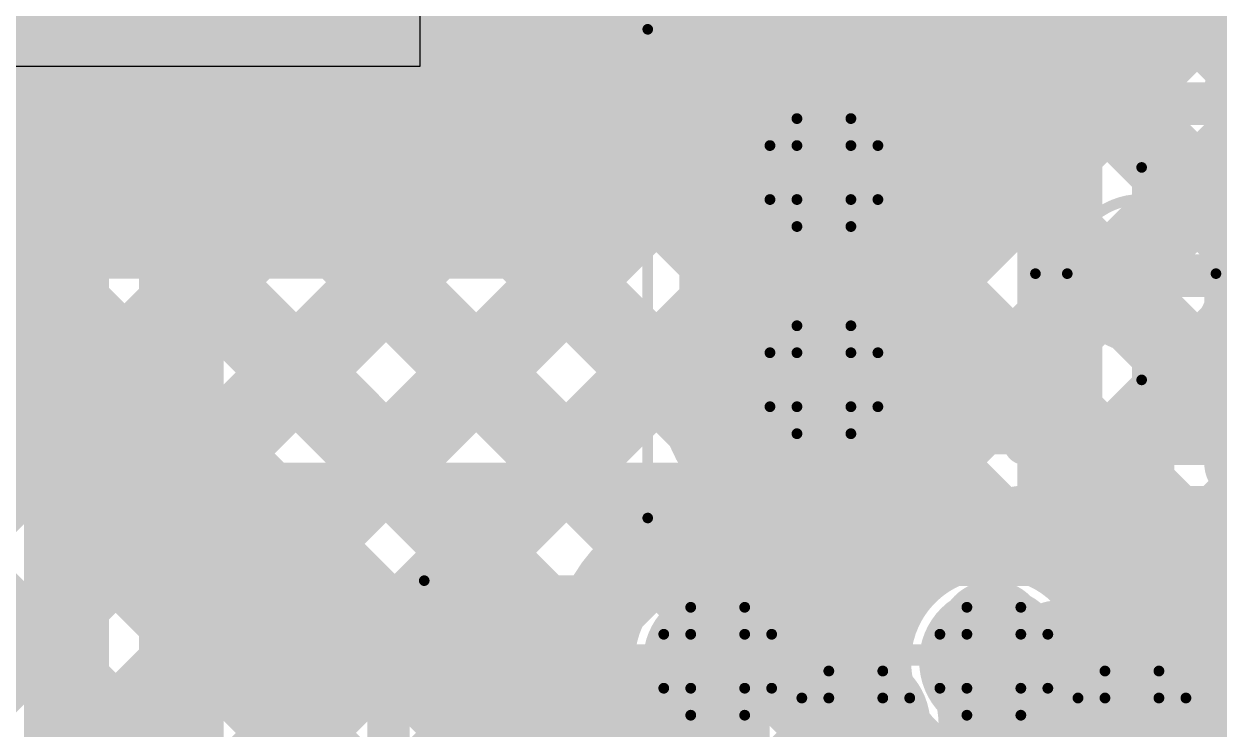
# Model space of a CAD drawing. Header units: millimetres. Extents: x 13 to 259, y -2 to 326.
# Drawn here: x 105.63 to 111.26, y 122.21 to 125.52 of the extents above; entities that cross this region are included whole.
import ezdxf

# ---------------------------------------------------------------- set-up
doc = ezdxf.new("R2010")
doc.units = ezdxf.units.MM
for name, color, linetype in [('BottomLayer', 5, 'Continuous'), ('BottomSolder', 6, 'Continuous'), ('ConnectLayer', 7, 'Continuous'), ('DrillDrawing', 1, 'Continuous'), ('Mechanical13', 56, 'Continuous'), ('Mechanical14', 56, 'Continuous'), ('Mechanical15', 56, 'Continuous'), ('Mechanical2', 216, 'Continuous'), ('MidLayer1', 16, 'Continuous'), ('MidLayer2', 76, 'Continuous'), ('MidLayer3', 90, 'Continuous'), ('MidLayer4', 156, 'Continuous'), ('MidLayer5', 130, 'Continuous'), ('MidLayer6', 216, 'Continuous'), ('MultiLayer', 9, 'Continuous'), ('TopLayer', 1, 'Continuous'), ('TopOverlay', 2, 'Continuous'), ('TopPaste', 8, 'Continuous'), ('TopSolder', 216, 'Continuous')]:
    doc.layers.add(name, color=color, linetype=linetype)

# ---------------------------------------------------------------- blocks, each defined once
blk = doc.blocks.new('CP_16_4_L_62')
at = {"layer": 'Mechanical13', "const_width": 0.1}
for points in [[(-2, 2), (2, 2)], [(-2, -2), (-2, 2)]]:
    blk.add_lwpolyline(points, dxfattribs=at)
at = {"layer": 'Mechanical13', "const_width": 0.05}
blk.add_lwpolyline([(-2.025, 2, 1), (-1.975, 2, 1)], format="xyb", close=True, dxfattribs=at)
blk.add_lwpolyline([(-2.025, 2, 1), (-1.975, 2, 1)], format="xyb", close=True, dxfattribs=at)
at = {"layer": 'Mechanical15', "const_width": 0.05}
for points in [[(-2.35, 2.35), (2.35, 2.35)], [(-2.35, -2.35), (-2.35, 2.35)]]:
    blk.add_lwpolyline(points, dxfattribs=at)
at = {"layer": 'Mechanical15', "const_width": 0.025}
blk.add_lwpolyline([(-2.3625, 2.35, 1), (-2.3375, 2.35, 1)], format="xyb", close=True, dxfattribs=at)
blk.add_lwpolyline([(-2.3625, 2.35, 1), (-2.3375, 2.35, 1)], format="xyb", close=True, dxfattribs=at)
at = {"layer": 'TopLayer', "const_width": 0.3}
for points in [[(-0.975, 2.1), (-0.975, 1.55)], [(-0.325, 2.1), (-0.325, 1.55)], [(0.325, 2.1), (0.325, 1.55)], [(0.975, 2.1), (0.975, 1.55)]]:
    blk.add_lwpolyline(points, dxfattribs=at)
at = {"layer": 'TopLayer', "const_width": 0.15}
for points in [[(-1.05, 2.1, 1), (-0.9, 2.1, 1)], [(-0.4, 2.1, 1), (-0.25, 2.1, 1)], [(0.25, 2.1, 1), (0.4, 2.1, 1)], [(0.9, 2.1, 1), (1.05, 2.1, 1)], [(-1.05, 1.55, 1), (-0.9, 1.55, 1)], [(-0.4, 1.55, 1), (-0.25, 1.55, 1)], [(0.25, 1.55, 1), (0.4, 1.55, 1)], [(0.9, 1.55, 1), (1.05, 1.55, 1)]]:
    blk.add_lwpolyline(points, format="xyb", close=True, dxfattribs=at)
at = {"layer": 'TopOverlay'}
for points, const_width in [([(-2.675, 2, 1), (-2.925, 2, 1)], 0.25), ([(-2.2, 2.15, 1), (-2.1, 2.15, 1)], 0.1), ([(-2.2, 2.15, 1), (-2.1, 2.15, 1)], 0.1), ([(-1.575, 2.15, 1), (-1.475, 2.15, 1)], 0.1), ([(-2.9875, 2, 1), (-2.8625, 2, 1)], 0.125), ([(-2.7375, 2, 1), (-2.6125, 2, 1)], 0.125)]:
    blk.add_lwpolyline(points, format="xyb", close=True, dxfattribs=dict(at, const_width=const_width))
at = {"layer": 'TopOverlay', "const_width": 0.2}
for points in [[(-2.15, 2.15), (-1.525, 2.15)], [(-2.15, 1.525), (-2.15, 2.15)]]:
    blk.add_lwpolyline(points, dxfattribs=at)
at = {"layer": 'TopPaste', "const_width": 0.3}
for points in [[(-0.975, 2.1), (-0.975, 1.55)], [(-0.325, 2.1), (-0.325, 1.55)], [(0.325, 2.1), (0.325, 1.55)], [(0.975, 2.1), (0.975, 1.55)]]:
    blk.add_lwpolyline(points, dxfattribs=at)
at = {"layer": 'TopPaste', "const_width": 0.15}
for points in [[(-1.05, 2.1, 1), (-0.9, 2.1, 1)], [(-0.4, 2.1, 1), (-0.25, 2.1, 1)], [(0.25, 2.1, 1), (0.4, 2.1, 1)], [(0.9, 2.1, 1), (1.05, 2.1, 1)], [(-1.05, 1.55, 1), (-0.9, 1.55, 1)], [(-0.4, 1.55, 1), (-0.25, 1.55, 1)], [(0.25, 1.55, 1), (0.4, 1.55, 1)], [(0.9, 1.55, 1), (1.05, 1.55, 1)]]:
    blk.add_lwpolyline(points, format="xyb", close=True, dxfattribs=at)
at = {"layer": 'TopSolder', "const_width": 0.5032}
for points in [[(-0.975, 2.1), (-0.975, 1.55)], [(-0.325, 2.1), (-0.325, 1.55)], [(0.325, 2.1), (0.325, 1.55)], [(0.975, 2.1), (0.975, 1.55)]]:
    blk.add_lwpolyline(points, dxfattribs=at)
at = {"layer": 'TopSolder', "const_width": 0.2516}
for points in [[(-1.1008, 2.1, 1), (-0.8492, 2.1, 1)], [(-0.4508, 2.1, 1), (-0.1992, 2.1, 1)], [(0.1992, 2.1, 1), (0.4508, 2.1, 1)], [(0.8492, 2.1, 1), (1.1008, 2.1, 1)], [(-1.1008, 1.55, 1), (-0.8492, 1.55, 1)], [(-0.4508, 1.55, 1), (-0.1992, 1.55, 1)], [(0.1992, 1.55, 1), (0.4508, 1.55, 1)], [(0.8492, 1.55, 1), (1.1008, 1.55, 1)]]:
    blk.add_lwpolyline(points, format="xyb", close=True, dxfattribs=at)
blk = doc.blocks.new('CAPC3216X180N_118')
at = {"layer": 'Mechanical14', "const_width": 0.1}
for points in [[(-1.6, 0.8), (1.6, 0.8)], [(-1.6, -0.8), (-1.6, 0.8)], [(1.6, -0.8), (1.6, 0.8)], [(-1.6, -0.8), (1.6, -0.8)]]:
    blk.add_lwpolyline(points, dxfattribs=at)
at = {"layer": 'Mechanical14', "const_width": 0.05}
for points in [[(-1.625, 0.8, 1), (-1.575, 0.8, 1)], [(-1.625, 0.8, 1), (-1.575, 0.8, 1)], [(1.575, 0.8, 1), (1.625, 0.8, 1)], [(1.575, 0.8, 1), (1.625, 0.8, 1)], [(-1.625, -0.8, 1), (-1.575, -0.8, 1)], [(-1.625, -0.8, 1), (-1.575, -0.8, 1)], [(1.575, -0.8, 1), (1.625, -0.8, 1)], [(1.575, -0.8, 1), (1.625, -0.8, 1)]]:
    blk.add_lwpolyline(points, format="xyb", close=True, dxfattribs=at)
at = {"layer": 'Mechanical15', "const_width": 0.05}
for points in [[(-2.325, 1.15), (2.325, 1.15)], [(-2.325, -1.15), (-2.325, 1.15)], [(2.325, -1.15), (2.325, 1.15)], [(0, -0.5), (0, 0.5)], [(-0.5, 0), (0.5, 0)], [(-2.325, -1.15), (2.325, -1.15)]]:
    blk.add_lwpolyline(points, dxfattribs=at)
at = {"layer": 'Mechanical15'}
for points, const_width in [([(-2.3375, 1.15, 1), (-2.3125, 1.15, 1)], 0.025), ([(-2.3375, 1.15, 1), (-2.3125, 1.15, 1)], 0.025), ([(2.3125, 1.15, 1), (2.3375, 1.15, 1)], 0.025), ([(2.3125, 1.15, 1), (2.3375, 1.15, 1)], 0.025), ([(-0.0125, 0.5, 1), (0.0125, 0.5, 1)], 0.025), ([(0.35, 0, 1), (-0.35, 0, 1)], 0.05), ([(-0.5125, 0, 1), (-0.4875, 0, 1)], 0.025), ([(-0.3625, 0, 1), (-0.3375, 0, 1)], 0.025), ([(0.3375, 0, 1), (0.3625, 0, 1)], 0.025), ([(0.4875, 0, 1), (0.5125, 0, 1)], 0.025), ([(-0.0125, -0.5, 1), (0.0125, -0.5, 1)], 0.025), ([(-2.3375, -1.15, 1), (-2.3125, -1.15, 1)], 0.025), ([(-2.3375, -1.15, 1), (-2.3125, -1.15, 1)], 0.025), ([(2.3125, -1.15, 1), (2.3375, -1.15, 1)], 0.025), ([(2.3125, -1.15, 1), (2.3375, -1.15, 1)], 0.025)]:
    blk.add_lwpolyline(points, format="xyb", close=True, dxfattribs=dict(at, const_width=const_width))
at = {"layer": 'TopLayer'}
for points in [[(-0.925, -0.9), (-0.925, 0.9), (-2.075, -0.9), (-2.075, 0.9)], [(2.075, -0.9), (2.075, 0.9), (0.925, -0.9), (0.925, 0.9)]]:
    blk.add_solid(points, dxfattribs=at)
at = {"layer": 'TopOverlay', "const_width": 0.2}
for points in [[(-0.55, 0.8), (0.55, 0.8)], [(-0.55, -0.8), (0.55, -0.8)]]:
    blk.add_lwpolyline(points, dxfattribs=at)
at = {"layer": 'TopOverlay', "const_width": 0.1}
for points in [[(-0.6, 0.8, 1), (-0.5, 0.8, 1)], [(0.5, 0.8, 1), (0.6, 0.8, 1)], [(-0.6, -0.8, 1), (-0.5, -0.8, 1)], [(0.5, -0.8, 1), (0.6, -0.8, 1)]]:
    blk.add_lwpolyline(points, format="xyb", close=True, dxfattribs=at)
at = {"layer": 'TopPaste'}
for points in [[(-0.925, -0.9), (-0.925, 0.9), (-2.075, -0.9), (-2.075, 0.9)], [(2.075, -0.9), (2.075, 0.9), (0.925, -0.9), (0.925, 0.9)]]:
    blk.add_solid(points, dxfattribs=at)
at = {"layer": 'TopSolder'}
for points in [[(-0.8234, -1.0016), (-0.8234, 1.0016), (-2.1766, -1.0016), (-2.1766, 1.0016)], [(2.1766, -1.0016), (2.1766, 1.0016), (0.8234, -1.0016), (0.8234, 1.0016)]]:
    blk.add_solid(points, dxfattribs=at)

msp = doc.modelspace()

# ---------------------------------------------------------------- linework, layer by layer
at = {"layer": 'BottomLayer'}
for p, q in [((107.5, 125.325), (107.5, 127.525)), ((103.9, 125.325), (107.5, 125.325))]:
    msp.add_line(p, q, dxfattribs=at)
at = {"layer": 'BottomLayer', "const_width": 1}
for points in [[(108, 124.825), (108, 126.225)], [(103.45, 124.825), (108, 124.825)]]:
    msp.add_lwpolyline(points, dxfattribs=at)
at = {"layer": 'BottomLayer'}
for points, const_width in [([(107.75, 124.825, 1), (108.25, 124.825, 1)], 0.5), ([(107.75, 124.825, 1), (108.25, 124.825, 1)], 0.5), ([(109.275, 124.825, 1), (109.525, 124.825, 1)], 0.25), ([(109.275, 123.85, 1), (109.525, 123.85, 1)], 0.25), ([(108.775, 122.525, 1), (109.025, 122.525, 1)], 0.25), ([(110.075, 122.525, 1), (110.325, 122.525, 1)], 0.25), ([(109.425, 122.225, 1), (109.675, 122.225, 1)], 0.25), ([(110.725, 122.225, 1), (110.975, 122.225, 1)], 0.25)]:
    msp.add_lwpolyline(points, format="xyb", close=True, dxfattribs=dict(at, const_width=const_width))
at = {"layer": 'BottomSolder', "const_width": 0.3516}
for points in [[(109.2242, 124.825, 1), (109.5758, 124.825, 1)], [(109.2242, 123.85, 1), (109.5758, 123.85, 1)], [(108.7242, 122.525, 1), (109.0758, 122.525, 1)], [(110.0242, 122.525, 1), (110.3758, 122.525, 1)], [(109.3742, 122.225, 1), (109.7258, 122.225, 1)], [(110.6742, 122.225, 1), (111.0258, 122.225, 1)]]:
    msp.add_lwpolyline(points, format="xyb", close=True, dxfattribs=at)
at = {"layer": 'ConnectLayer', "const_width": 0.4}
for points in [[(101.9169, 119.736), (112.7921, 130.6111)], [(101.0111, 129.7881), (108.3112, 122.488)], [(101.0111, 129.7881), (108.3112, 122.488)], [(100.9645, 128.9862), (107.9112, 122.0395)], [(101.8112, 128.9861), (107.6618, 123.1355)], [(108.6453, 128.0936), (111.8147, 124.9242)], [(98.657, 118.1732), (108.381, 127.8971)], [(101.4804, 120.148), (109.2333, 127.9009)], [(103.93, 127.7177), (108.6093, 123.0384)], [(106.4868, 127.7065), (112.1776, 122.0157)], [(106.6743, 120.2507), (114.0638, 127.6402)], [(109.3408, 122.9172), (114.0638, 127.6402)], [(106.375, 125.0426), (108.8605, 127.528)], [(104.9932, 127.5031), (109.6844, 122.8118)], [(105.9333, 127.4115), (110.2306, 123.1142)], [(106.9395, 127.2538), (108.9673, 125.226)], [(103.7139, 127.2139), (105.5889, 125.3389)], [(106.375, 124.1941), (109.1977, 127.0167)], [(109.7157, 127.0232), (115.6793, 121.0596)], [(106.5167, 126.828), (109.0329, 124.3119)], [(106.375, 126.701), (106.375, 121.8074)], [(103.3407, 126.61), (105.835, 124.1156)], [(104.1892, 126.61), (105.835, 124.9642)], [(105.835, 126.61), (105.835, 121.8074)], [(106.6734, 121.9469), (111.2985, 126.572)], [(109.886, 125.1595), (111.2985, 126.5719)], [(110.3639, 123.0918), (113.6665, 126.3944)], [(110.3639, 123.0918), (113.6665, 126.3944)], [(102.7512, 126.351), (107.611, 121.4911)], [(105.4614, 126.1864), (108.6093, 123.0384)], [(97.325, 116.8412), (106.6439, 126.16)], [(101.4804, 120.148), (107.4924, 126.16)], [(101.4804, 120.148), (107.4924, 126.16)], [(101.9169, 119.736), (108.341, 126.16)], [(106.3363, 126.16), (108.8443, 123.652)], [(106.375, 126.1212), (108.8443, 123.652)], [(107.1848, 126.16), (109.0329, 124.3119)], [(108.0333, 126.16), (108.9673, 125.226)], [(109.3408, 122.9172), (112.5836, 126.16)], [(109.886, 125.1595), (110.8865, 126.16)], [(110.5789, 126.16), (111.8147, 124.9242)], [(109.9012, 125.9892), (111.8438, 124.0466)], [(109.9012, 125.9891), (111.8438, 124.0466)], [(109.9012, 125.9891), (113.8179, 122.0725)], [(98.0922, 115.0627), (108.9693, 125.9398)], [(98.7045, 115.675), (108.9693, 125.9398)], [(106.375, 123.3456), (108.9693, 125.9398)], [(108.6186, 123.0435), (111.4513, 125.8762)], [(109.8296, 124.2545), (111.4513, 125.8762)], [(109.8296, 124.2545), (111.4513, 125.8762)], [(101.577, 117.699), (109.6707, 125.7928)], [(102.4458, 125.8079), (106.4462, 121.8074)], [(109.2808, 125.4028), (109.6708, 125.7928)], [(109.2808, 125.4028), (109.6708, 125.7928)], [(105.0371, 125.7621), (108.3112, 122.488)], [(109.2941, 125.7478), (116.5763, 118.4655)], [(109.2941, 125.7478), (109.7232, 125.3186)], [(109.2941, 125.7478), (109.7232, 125.3186)], [(103.6, 125.5021), (105.835, 123.2671)], [(103.6, 123.1162), (105.835, 125.3512)], [(104.6129, 125.3378), (107.9112, 122.0395)], [(106.375, 125.2727), (110.0684, 121.5793)], [(105.6406, 125.1567), (105.7286, 125.2448)], [(105.9, 125.21), (110.51, 125.21)], [(106.0649, 124.7325), (106.5424, 125.21)], [(106.4377, 125.21), (108.6093, 123.0384)], [(106.4891, 124.3082), (107.3909, 125.21)], [(106.9134, 123.8839), (108.2395, 125.21)], [(107.2863, 125.21), (109.6844, 122.8118)], [(107.3376, 123.4597), (109.088, 125.21)], [(107.7453, 123.0188), (109.9365, 125.21)], [(108.1348, 125.21), (110.2306, 123.1142)], [(108.9833, 125.21), (110.51, 123.6833)], [(109.8318, 125.21), (110.51, 124.5318)], [(110.51, 123.278), (110.51, 125.21)], [(111.39, 125.21), (111.9326, 125.21)], [(111.39, 124.9665), (111.6336, 125.21)], [(111.39, 123.4603), (111.39, 125.21)], [(109.8936, 125.1482), (111.8918, 123.15)], [(109.8937, 125.1482), (113.5568, 121.4851)], [(110.9302, 122.8095), (113.1355, 125.0149)], [(105.8437, 121.9657), (108.8222, 124.9442)], [(106.375, 122.4971), (108.8222, 124.9442)], [(108.6186, 123.0435), (110.51, 124.935)], [(104.1886, 124.9136), (107.611, 121.4911)], [(104.715, 124.8378), (106.9106, 122.6422)], [(109.3526, 124.8407), (109.4173, 124.776)], [(109.3526, 124.8407), (109.4173, 124.776)], [(103.6, 124.6536), (105.835, 122.4186)], [(110.3639, 123.0918), (111.8677, 124.5956)], [(110.4221, 123.15), (111.8677, 124.5956)], [(111.39, 124.118), (111.8677, 124.5956)], [(103.6, 122.2677), (105.835, 124.5027)], [(103.7643, 124.4893), (106.4463, 121.8074)], [(111.39, 124.5003), (111.8438, 124.0466)], [(111.4022, 122.433), (113.4743, 124.5051)], [(106.375, 124.4242), (109.1343, 121.6649)], [(104.715, 124.3871), (106.9106, 122.1915)], [(109.8011, 124.3923), (111.0433, 123.15)], [(109.8011, 124.3922), (112.1775, 122.0158)], [(106.4474, 121.7209), (108.9212, 124.1946)], [(106.6735, 121.9469), (108.9211, 124.1946)], [(104.715, 123.3827), (105.4426, 124.1102)], [(109.3408, 122.9172), (110.51, 124.0865)], [(109.3795, 123.8044), (109.4456, 123.8706)], [(109.3795, 123.8044), (109.4456, 123.8706)], [(110.9302, 122.8095), (111.8276, 123.707)], [(111.2706, 123.15), (111.8276, 123.707)], [(102.2586, 120.0777), (105.835, 123.6541)], [(104.715, 122.5341), (105.8669, 123.6859)], [(111.39, 123.6518), (114.134, 120.9078)], [(104.715, 123.5386), (106.4462, 121.8074)], [(106.375, 123.5756), (108.7384, 121.2123)], [(109.8619, 123.4829), (110.2306, 123.1142)], [(109.8619, 123.4829), (110.2306, 123.1142)], [(106.375, 120.8), (108.9955, 123.4205)], [(108.6186, 123.0436), (108.9956, 123.4205)], [(111.39, 123.4603), (112.0627, 122.7876)], [(104.715, 121.6856), (106.2911, 123.2617)], [(109.202, 123.2942), (109.6845, 122.8118)], [(109.202, 123.2942), (109.6844, 122.8118)], [(111.4022, 122.433), (112.2489, 123.2797)], [(110.3639, 123.0918), (110.5117, 123.2396)], [(110.325, 123.15), (117.7196, 123.15)], [(110.6389, 122.9669), (110.7935, 122.8123)], [(102.248, 119.2185), (105.835, 122.8056)], [(104.715, 120.8371), (106.7154, 122.8374)], [(107.3256, 121.7506), (108.3815, 122.8065)], [(107.3256, 121.7506), (108.3815, 122.8064)], [(107.7906, 121.9498), (107.7906, 122.8244)], [(107.7906, 122.2156), (108.3815, 122.8065)], [(106.375, 122.7271), (108.8058, 120.2964)], [(106.9106, 121.9753), (106.9106, 122.6422)], [(110.1029, 121.9823), (110.7306, 122.61)], [(110.4905, 122.61), (111.7336, 122.61)], [(110.6259, 121.6567), (111.5792, 122.61)], [(110.7348, 122.61), (114.2968, 119.048)], [(107.0986, 119.8265), (109.6333, 122.3612)], [(107.0986, 119.8265), (109.6333, 122.3612)], [(110.1205, 122.3758), (112.5685, 119.9278)], [(106.6734, 121.9469), (106.9106, 122.1841)], [(107.7906, 122.16), (107.9112, 122.0395)]]:
    msp.add_lwpolyline(points, dxfattribs=at)
for points in [[(109.0677, 124.3375, -1.659645), (109.99, 124.825)], [(109.0677, 124.3375, -1.659645), (109.99, 124.825)], [(105.9, 125.21, -0.198912), (105.5889, 125.3389)], [(105.9, 125.21, -0.198912), (105.5889, 125.3389)], [(109.3715, 124.784, -1.650631), (109.45, 124.825)], [(109.3715, 124.784, -1.650631), (109.45, 124.825)], [(109.99, 124.825, -0.24802), (109.7324, 124.3375)], [(109.99, 124.825, -0.24802), (109.7324, 124.3375)], [(109.99, 123.85, -1.659645), (109.0677, 124.3375)], [(109.99, 123.85, -1.659645), (109.0677, 124.3375)], [(109.7324, 124.3375, -0.24802), (109.99, 123.85)], [(109.7324, 124.3375, -0.24802), (109.99, 123.85)], [(109.45, 123.85, -1.650631), (109.3715, 123.8911)], [(109.45, 123.85, -1.650631), (109.3715, 123.8911)], [(110.6389, 122.9669, -0.198912), (110.51, 123.278)], [(110.6389, 122.9669, -0.198912), (110.51, 123.278)], [(107.6618, 123.1355, -0.198912), (107.7906, 122.8244)], [(107.6618, 123.1355, -0.198912), (107.7906, 122.8244)], [(109.0285, 121.9492, -2.021146), (109.4216, 122.8009)], [(109.0285, 121.9492, -2.021146), (109.4216, 122.8009)], [(109.0285, 121.9492, -2.021146), (109.4216, 122.8009)], [(110.3285, 121.9492, -2.021146), (110.7216, 122.8009)], [(109.6785, 122.8009, -0.602352), (110.7216, 122.8009)], [(109.6785, 122.8009, -0.316785), (110.284, 123.109)], [(109.6785, 122.8009, -0.602352), (110.7216, 122.8009)], [(109.4216, 122.8009, -0.110183), (109.6785, 122.8009)], [(109.4216, 122.8009, -0.110183), (109.6785, 122.8009)], [(109.4216, 122.8009, -0.110183), (109.6785, 122.8009)], [(110.7216, 122.8009, -0.480061), (111.44, 122.225)], [(110.7216, 122.8009, -0.480061), (111.44, 122.225)], [(110.4905, 122.61, -0.134575), (110.2072, 122.5745)], [(110.1558, 122.5484, -0.052122), (110.0933, 122.4551)], [(110.1558, 122.5484, -0.052122), (110.0933, 122.4551)], [(110.0933, 122.4551, -0.100503), (110.14, 122.225)], [(110.14, 122.225, -0.101485), (110.0924, 121.9928)], [(111.44, 122.225, -0.782168), (110.3285, 121.9492)], [(111.44, 122.225, -0.782168), (110.3285, 121.9492)], [(107.6242, 121.3966, -1.116232), (108.79, 121.525)], [(107.6242, 121.3966, -1.039069), (108.784, 121.609)], [(107.7906, 121.9498, -0.661513), (108.79, 121.525)], [(111.2742, 121.3966, -1.116233), (112.44, 121.525)], [(111.2742, 121.3966, -1.116233), (112.44, 121.525)]]:
    msp.add_lwpolyline(points, format="xyb", dxfattribs=at)
at = {"layer": 'ConnectLayer', "const_width": 0.2}
for points in [[(109.1808, 125.4028, 1), (109.3808, 125.4028, 1)], [(109.1808, 125.4028, 1), (109.3808, 125.4028, 1)], [(105.4889, 125.3389, 1), (105.6889, 125.3389, 1)], [(105.4889, 125.3389, 1), (105.6889, 125.3389, 1)], [(105.4889, 125.3389, 1), (105.6889, 125.3389, 1)], [(105.735, 125.3512, 1), (105.935, 125.3512, 1)], [(106.275, 125.2727, 1), (106.475, 125.2727, 1)], [(109.6232, 125.3186, 1), (109.8232, 125.3186, 1)], [(109.6232, 125.3186, 1), (109.8232, 125.3186, 1)], [(105.6286, 125.2448, 1), (105.8286, 125.2448, 1)], [(108.8673, 125.226, 1), (109.0673, 125.226, 1)], [(108.8673, 125.226, 1), (109.0673, 125.226, 1)], [(105.5406, 125.1567, 1), (105.7406, 125.1567, 1)], [(105.8, 125.21, 1), (106, 125.21, 1)], [(105.8, 125.21, 1), (106, 125.21, 1)], [(105.8, 125.21, 1), (106, 125.21, 1)], [(106.3377, 125.21, 1), (106.5377, 125.21, 1)], [(106.4424, 125.21, 1), (106.6424, 125.21, 1)], [(107.1863, 125.21, 1), (107.3863, 125.21, 1)], [(107.2909, 125.21, 1), (107.4909, 125.21, 1)], [(108.0348, 125.21, 1), (108.2348, 125.21, 1)], [(108.1395, 125.21, 1), (108.3395, 125.21, 1)], [(108.8833, 125.21, 1), (109.0833, 125.21, 1)], [(108.988, 125.21, 1), (109.188, 125.21, 1)], [(109.7318, 125.21, 1), (109.9318, 125.21, 1)], [(109.786, 125.1595, 1), (109.986, 125.1595, 1)], [(109.786, 125.1595, 1), (109.986, 125.1595, 1)], [(109.8365, 125.21, 1), (110.0365, 125.21, 1)], [(110.41, 125.21, 1), (110.61, 125.21, 1)], [(110.41, 125.21, 1), (110.61, 125.21, 1)], [(111.29, 125.21, 1), (111.49, 125.21, 1)], [(111.29, 125.21, 1), (111.49, 125.21, 1)], [(109.7936, 125.1482, 1), (109.9936, 125.1482, 1)], [(109.7937, 125.1482, 1), (109.9937, 125.1482, 1)], [(106.275, 125.0426, 1), (106.475, 125.0426, 1)], [(105.735, 124.9642, 1), (105.935, 124.9642, 1)], [(108.7222, 124.9442, 1), (108.9222, 124.9442, 1)], [(108.7222, 124.9442, 1), (108.9222, 124.9442, 1)], [(110.41, 124.935, 1), (110.61, 124.935, 1)], [(111.29, 124.9665, 1), (111.49, 124.9665, 1)], [(109.2526, 124.8407, 1), (109.4526, 124.8407, 1)], [(109.2526, 124.8407, 1), (109.4526, 124.8407, 1)], [(109.35, 124.825, 1), (109.55, 124.825, 1)], [(109.35, 124.825, 1), (109.55, 124.825, 1)], [(109.89, 124.825, 1), (110.09, 124.825, 1)], [(109.89, 124.825, 1), (110.09, 124.825, 1)], [(109.89, 124.825, 1), (110.09, 124.825, 1)], [(109.89, 124.825, 1), (110.09, 124.825, 1)], [(109.2715, 124.784, 1), (109.4715, 124.784, 1)], [(109.2715, 124.784, 1), (109.4715, 124.784, 1)], [(109.3173, 124.776, 1), (109.5173, 124.776, 1)], [(109.3173, 124.776, 1), (109.5173, 124.776, 1)], [(105.9649, 124.7325, 1), (106.1648, 124.7325, 1)], [(105.735, 124.5027, 1), (105.935, 124.5027, 1)], [(110.41, 124.5318, 1), (110.61, 124.5318, 1)], [(111.29, 124.5003, 1), (111.49, 124.5003, 1)], [(106.275, 124.4242, 1), (106.475, 124.4242, 1)], [(109.7011, 124.3923, 1), (109.9011, 124.3923, 1)], [(109.7011, 124.3922, 1), (109.9011, 124.3922, 1)], [(108.9329, 124.3119, 1), (109.1329, 124.3119, 1)], [(108.9329, 124.3119, 1), (109.1329, 124.3119, 1)], [(108.9677, 124.3375, 1), (109.1677, 124.3375, 1)], [(108.9677, 124.3375, 1), (109.1677, 124.3375, 1)], [(108.9677, 124.3375, 1), (109.1677, 124.3375, 1)], [(108.9677, 124.3375, 1), (109.1677, 124.3375, 1)], [(109.6324, 124.3375, 1), (109.8324, 124.3375, 1)], [(109.6324, 124.3375, 1), (109.8324, 124.3375, 1)], [(109.6324, 124.3375, 1), (109.8324, 124.3375, 1)], [(109.6324, 124.3375, 1), (109.8324, 124.3375, 1)], [(106.3891, 124.3082, 1), (106.5891, 124.3082, 1)], [(109.7296, 124.2545, 1), (109.9296, 124.2545, 1)], [(109.7296, 124.2545, 1), (109.9296, 124.2545, 1)], [(106.275, 124.1941, 1), (106.475, 124.1941, 1)], [(108.8211, 124.1946, 1), (109.0211, 124.1946, 1)], [(108.8212, 124.1946, 1), (109.0212, 124.1946, 1)], [(105.3426, 124.1102, 1), (105.5426, 124.1102, 1)], [(105.735, 124.1156, 1), (105.935, 124.1156, 1)], [(110.41, 124.0865, 1), (110.61, 124.0865, 1)], [(111.29, 124.118, 1), (111.49, 124.118, 1)], [(106.8134, 123.8839, 1), (107.0134, 123.8839, 1)], [(109.2715, 123.8911, 1), (109.4715, 123.8911, 1)], [(109.2715, 123.8911, 1), (109.4715, 123.8911, 1)], [(109.3456, 123.8706, 1), (109.5456, 123.8706, 1)], [(109.3456, 123.8706, 1), (109.5456, 123.8706, 1)], [(109.2795, 123.8044, 1), (109.4795, 123.8044, 1)], [(109.2795, 123.8044, 1), (109.4795, 123.8044, 1)], [(109.35, 123.85, 1), (109.55, 123.85, 1)], [(109.35, 123.85, 1), (109.55, 123.85, 1)], [(109.89, 123.85, 1), (110.09, 123.85, 1)], [(109.89, 123.85, 1), (110.09, 123.85, 1)], [(109.89, 123.85, 1), (110.09, 123.85, 1)], [(109.89, 123.85, 1), (110.09, 123.85, 1)], [(105.735, 123.6541, 1), (105.935, 123.6541, 1)], [(105.7669, 123.6859, 1), (105.9669, 123.6859, 1)], [(108.7443, 123.652, 1), (108.9443, 123.652, 1)], [(108.7443, 123.652, 1), (108.9443, 123.652, 1)], [(110.41, 123.6833, 1), (110.61, 123.6833, 1)], [(111.29, 123.6518, 1), (111.49, 123.6518, 1)], [(106.275, 123.5756, 1), (106.475, 123.5756, 1)], [(109.7619, 123.4829, 1), (109.9619, 123.4829, 1)], [(109.7619, 123.4829, 1), (109.9619, 123.4829, 1)], [(107.2376, 123.4597, 1), (107.4376, 123.4597, 1)], [(108.8955, 123.4205, 1), (109.0955, 123.4205, 1)], [(108.8956, 123.4205, 1), (109.0956, 123.4205, 1)], [(111.29, 123.4603, 1), (111.49, 123.4603, 1)], [(111.29, 123.4603, 1), (111.49, 123.4603, 1)], [(106.275, 123.3456, 1), (106.475, 123.3456, 1)], [(105.735, 123.2671, 1), (105.935, 123.2671, 1)], [(106.1911, 123.2617, 1), (106.3911, 123.2617, 1)], [(109.102, 123.2942, 1), (109.302, 123.2942, 1)], [(109.102, 123.2942, 1), (109.302, 123.2942, 1)], [(110.41, 123.278, 1), (110.61, 123.278, 1)], [(110.41, 123.278, 1), (110.61, 123.278, 1)], [(110.41, 123.278, 1), (110.61, 123.278, 1)], [(110.4117, 123.2396, 1), (110.6117, 123.2396, 1)], [(107.5618, 123.1355, 1), (107.7618, 123.1355, 1)], [(107.5618, 123.1355, 1), (107.7618, 123.1355, 1)], [(107.5618, 123.1355, 1), (107.7618, 123.1355, 1)], [(110.225, 123.15, 1), (110.425, 123.15, 1)], [(110.3221, 123.15, 1), (110.5221, 123.15, 1)], [(110.9433, 123.15, 1), (111.1433, 123.15, 1)], [(111.1706, 123.15, 1), (111.3706, 123.15, 1)], [(110.1306, 123.1142, 1), (110.3306, 123.1142, 1)], [(110.1306, 123.1142, 1), (110.3306, 123.1142, 1)], [(110.1306, 123.1142, 1), (110.3306, 123.1142, 1)], [(110.1306, 123.1142, 1), (110.3306, 123.1142, 1)], [(110.184, 123.109, 1), (110.384, 123.109, 1)], [(110.2639, 123.0918, 1), (110.4639, 123.0918, 1)], [(110.2639, 123.0918, 1), (110.4639, 123.0918, 1)], [(110.2639, 123.0918, 1), (110.4639, 123.0918, 1)], [(110.2639, 123.0918, 1), (110.4639, 123.0918, 1)], [(107.6453, 123.0188, 1), (107.8453, 123.0188, 1)], [(108.5093, 123.0384, 1), (108.7093, 123.0384, 1)], [(108.5093, 123.0384, 1), (108.7093, 123.0384, 1)], [(108.5093, 123.0384, 1), (108.7093, 123.0384, 1)], [(108.5186, 123.0436, 1), (108.7186, 123.0436, 1)], [(108.5186, 123.0435, 1), (108.7186, 123.0435, 1)], [(108.5186, 123.0435, 1), (108.7186, 123.0435, 1)], [(110.5389, 122.9669, 1), (110.7389, 122.9669, 1)], [(110.5389, 122.9669, 1), (110.7389, 122.9669, 1)], [(110.5389, 122.9669, 1), (110.7389, 122.9669, 1)], [(109.2408, 122.9172, 1), (109.4408, 122.9172, 1)], [(109.2408, 122.9172, 1), (109.4408, 122.9172, 1)], [(109.2408, 122.9172, 1), (109.4408, 122.9172, 1)], [(105.735, 122.8056, 1), (105.935, 122.8056, 1)], [(106.6154, 122.8374, 1), (106.8154, 122.8374, 1)], [(107.6906, 122.8244, 1), (107.8906, 122.8244, 1)], [(107.6906, 122.8244, 1), (107.8906, 122.8244, 1)], [(107.6906, 122.8244, 1), (107.8906, 122.8244, 1)], [(108.2815, 122.8065, 1), (108.4815, 122.8065, 1)], [(108.2815, 122.8065, 1), (108.4815, 122.8065, 1)], [(108.2815, 122.8064, 1), (108.4815, 122.8064, 1)], [(109.3216, 122.8009, 1), (109.5216, 122.8009, 1)], [(109.3216, 122.8009, 1), (109.5216, 122.8009, 1)], [(109.3216, 122.8009, 1), (109.5216, 122.8009, 1)], [(109.3216, 122.8009, 1), (109.5216, 122.8009, 1)], [(109.3216, 122.8009, 1), (109.5216, 122.8009, 1)], [(109.3216, 122.8009, 1), (109.5216, 122.8009, 1)], [(109.5785, 122.8009, 1), (109.7785, 122.8009, 1)], [(109.5785, 122.8009, 1), (109.7785, 122.8009, 1)], [(109.5785, 122.8009, 1), (109.7785, 122.8009, 1)], [(109.5785, 122.8009, 1), (109.7785, 122.8009, 1)], [(109.5785, 122.8009, 1), (109.7785, 122.8009, 1)], [(109.5785, 122.8009, 1), (109.7785, 122.8009, 1)], [(109.5844, 122.8118, 1), (109.7844, 122.8118, 1)], [(109.5844, 122.8118, 1), (109.7844, 122.8118, 1)], [(109.5844, 122.8118, 1), (109.7844, 122.8118, 1)], [(109.5845, 122.8118, 1), (109.7845, 122.8118, 1)], [(110.6216, 122.8009, 1), (110.8216, 122.8009, 1)], [(110.6216, 122.8009, 1), (110.8216, 122.8009, 1)], [(110.6216, 122.8009, 1), (110.8216, 122.8009, 1)], [(110.6216, 122.8009, 1), (110.8216, 122.8009, 1)], [(110.6216, 122.8009, 1), (110.8216, 122.8009, 1)], [(110.6935, 122.8123, 1), (110.8935, 122.8123, 1)], [(110.8302, 122.8095, 1), (111.0302, 122.8095, 1)], [(110.8302, 122.8095, 1), (111.0302, 122.8095, 1)], [(106.275, 122.7271, 1), (106.475, 122.7271, 1)], [(106.8106, 122.6422, 1), (107.0106, 122.6422, 1)], [(106.8106, 122.6422, 1), (107.0106, 122.6422, 1)], [(110.1072, 122.5745, 1), (110.3072, 122.5745, 1)], [(110.3905, 122.61, 1), (110.5905, 122.61, 1)], [(110.3905, 122.61, 1), (110.5905, 122.61, 1)], [(110.6306, 122.61, 1), (110.8306, 122.61, 1)], [(110.6348, 122.61, 1), (110.8348, 122.61, 1)], [(110.0558, 122.5484, 1), (110.2558, 122.5484, 1)], [(110.0558, 122.5484, 1), (110.2558, 122.5484, 1)], [(106.275, 122.4971, 1), (106.475, 122.4971, 1)], [(108.2112, 122.488, 1), (108.4112, 122.488, 1)], [(108.2112, 122.488, 1), (108.4112, 122.488, 1)], [(108.2112, 122.488, 1), (108.4112, 122.488, 1)], [(109.9933, 122.4551, 1), (110.1933, 122.4551, 1)], [(109.9933, 122.4551, 1), (110.1933, 122.4551, 1)], [(109.9933, 122.4551, 1), (110.1933, 122.4551, 1)], [(105.735, 122.4186, 1), (105.935, 122.4186, 1)], [(111.3022, 122.433, 1), (111.5022, 122.433, 1)], [(111.3022, 122.433, 1), (111.5022, 122.433, 1)], [(109.5333, 122.3612, 1), (109.7333, 122.3612, 1)], [(109.5333, 122.3612, 1), (109.7333, 122.3612, 1)], [(110.0205, 122.3758, 1), (110.2205, 122.3758, 1)], [(106.8106, 122.1915, 1), (107.0106, 122.1915, 1)], [(106.8106, 122.1841, 1), (107.0106, 122.1841, 1)], [(107.6906, 122.2156, 1), (107.8906, 122.2156, 1)], [(110.04, 122.225, 1), (110.24, 122.225, 1)], [(110.04, 122.225, 1), (110.24, 122.225, 1)], [(111.34, 122.225, 1), (111.54, 122.225, 1)], [(111.34, 122.225, 1), (111.54, 122.225, 1)], [(111.34, 122.225, 1), (111.54, 122.225, 1)], [(111.34, 122.225, 1), (111.54, 122.225, 1)], [(107.6906, 122.16, 1), (107.8906, 122.16, 1)], [(107.8112, 122.0395, 1), (108.0112, 122.0395, 1)], [(107.8112, 122.0395, 1), (108.0112, 122.0395, 1)], [(107.8112, 122.0395, 1), (108.0112, 122.0395, 1)]]:
    msp.add_lwpolyline(points, format="xyb", close=True, dxfattribs=at)
at = {"layer": 'DrillDrawing', "const_width": 0.0508}
for points in [[(109.273, 124.952), (109.273, 125.079)], [(109.273, 125.079), (109.527, 125.079)], [(109.527, 124.952), (109.527, 125.079)], [(109.146, 124.698), (109.146, 124.952)], [(109.146, 124.952), (109.273, 124.952)], [(109.527, 124.952), (109.654, 124.952)], [(109.654, 124.698), (109.654, 124.952)], [(109.146, 124.698), (109.273, 124.698)], [(109.273, 124.571), (109.273, 124.698)], [(109.527, 124.698), (109.654, 124.698)], [(109.527, 124.571), (109.527, 124.698)], [(109.273, 124.571), (109.527, 124.571)], [(109.273, 123.977), (109.273, 124.104)], [(109.273, 124.104), (109.527, 124.104)], [(109.527, 123.977), (109.527, 124.104)], [(109.146, 123.723), (109.146, 123.977)], [(109.146, 123.977), (109.273, 123.977)], [(109.527, 123.977), (109.654, 123.977)], [(109.654, 123.723), (109.654, 123.977)], [(109.146, 123.723), (109.273, 123.723)], [(109.273, 123.596), (109.273, 123.723)], [(109.527, 123.723), (109.654, 123.723)], [(109.527, 123.596), (109.527, 123.723)], [(109.273, 123.596), (109.527, 123.596)], [(108.773, 122.652), (108.773, 122.779)], [(108.773, 122.779), (109.027, 122.779)], [(109.027, 122.652), (109.027, 122.779)], [(110.073, 122.652), (110.073, 122.779)], [(110.073, 122.779), (110.327, 122.779)], [(110.327, 122.652), (110.327, 122.779)], [(108.646, 122.398), (108.646, 122.652)], [(108.646, 122.652), (108.773, 122.652)], [(109.027, 122.652), (109.154, 122.652)], [(109.154, 122.398), (109.154, 122.652)], [(109.946, 122.398), (109.946, 122.652)], [(109.946, 122.652), (110.073, 122.652)], [(110.327, 122.652), (110.454, 122.652)], [(110.454, 122.398), (110.454, 122.652)], [(109.423, 122.352), (109.423, 122.479)], [(109.423, 122.479), (109.677, 122.479)], [(109.677, 122.352), (109.677, 122.479)], [(110.723, 122.352), (110.723, 122.479)], [(110.723, 122.479), (110.977, 122.479)], [(110.977, 122.352), (110.977, 122.479)], [(108.646, 122.398), (108.773, 122.398)], [(108.773, 122.271), (108.773, 122.398)], [(109.027, 122.398), (109.154, 122.398)], [(109.027, 122.271), (109.027, 122.398)], [(109.296, 122.098), (109.296, 122.352)], [(109.296, 122.352), (109.423, 122.352)], [(109.677, 122.352), (109.804, 122.352)], [(109.804, 122.098), (109.804, 122.352)], [(109.946, 122.398), (110.073, 122.398)], [(110.073, 122.271), (110.073, 122.398)], [(110.327, 122.398), (110.454, 122.398)], [(110.327, 122.271), (110.327, 122.398)], [(110.596, 122.098), (110.596, 122.352)], [(110.596, 122.352), (110.723, 122.352)], [(110.977, 122.352), (111.104, 122.352)], [(111.104, 122.098), (111.104, 122.352)], [(108.773, 122.271), (109.027, 122.271)], [(110.073, 122.271), (110.327, 122.271)]]:
    msp.add_lwpolyline(points, dxfattribs=at)
at = {"layer": 'DrillDrawing', "const_width": 0.0254}
for points in [[(109.2603, 125.079, 1), (109.2857, 125.079, 1)], [(109.2603, 125.079, 1), (109.2857, 125.079, 1)], [(109.5143, 125.079, 1), (109.5397, 125.079, 1)], [(109.5143, 125.079, 1), (109.5397, 125.079, 1)], [(109.1333, 124.952, 1), (109.1587, 124.952, 1)], [(109.1333, 124.952, 1), (109.1587, 124.952, 1)], [(109.2603, 124.952, 1), (109.2857, 124.952, 1)], [(109.2603, 124.952, 1), (109.2857, 124.952, 1)], [(109.5143, 124.952, 1), (109.5397, 124.952, 1)], [(109.5143, 124.952, 1), (109.5397, 124.952, 1)], [(109.6413, 124.952, 1), (109.6667, 124.952, 1)], [(109.6413, 124.952, 1), (109.6667, 124.952, 1)], [(109.1333, 124.698, 1), (109.1587, 124.698, 1)], [(109.1333, 124.698, 1), (109.1587, 124.698, 1)], [(109.2603, 124.698, 1), (109.2857, 124.698, 1)], [(109.2603, 124.698, 1), (109.2857, 124.698, 1)], [(109.5143, 124.698, 1), (109.5397, 124.698, 1)], [(109.5143, 124.698, 1), (109.5397, 124.698, 1)], [(109.6413, 124.698, 1), (109.6667, 124.698, 1)], [(109.6413, 124.698, 1), (109.6667, 124.698, 1)], [(109.2603, 124.571, 1), (109.2857, 124.571, 1)], [(109.2603, 124.571, 1), (109.2857, 124.571, 1)], [(109.5143, 124.571, 1), (109.5397, 124.571, 1)], [(109.5143, 124.571, 1), (109.5397, 124.571, 1)], [(109.2603, 124.104, 1), (109.2857, 124.104, 1)], [(109.2603, 124.104, 1), (109.2857, 124.104, 1)], [(109.5143, 124.104, 1), (109.5397, 124.104, 1)], [(109.5143, 124.104, 1), (109.5397, 124.104, 1)], [(109.1333, 123.977, 1), (109.1587, 123.977, 1)], [(109.1333, 123.977, 1), (109.1587, 123.977, 1)], [(109.2603, 123.977, 1), (109.2857, 123.977, 1)], [(109.2603, 123.977, 1), (109.2857, 123.977, 1)], [(109.5143, 123.977, 1), (109.5397, 123.977, 1)], [(109.5143, 123.977, 1), (109.5397, 123.977, 1)], [(109.6413, 123.977, 1), (109.6667, 123.977, 1)], [(109.6413, 123.977, 1), (109.6667, 123.977, 1)], [(109.1333, 123.723, 1), (109.1587, 123.723, 1)], [(109.1333, 123.723, 1), (109.1587, 123.723, 1)], [(109.2603, 123.723, 1), (109.2857, 123.723, 1)], [(109.2603, 123.723, 1), (109.2857, 123.723, 1)], [(109.5143, 123.723, 1), (109.5397, 123.723, 1)], [(109.5143, 123.723, 1), (109.5397, 123.723, 1)], [(109.6413, 123.723, 1), (109.6667, 123.723, 1)], [(109.6413, 123.723, 1), (109.6667, 123.723, 1)], [(109.2603, 123.596, 1), (109.2857, 123.596, 1)], [(109.2603, 123.596, 1), (109.2857, 123.596, 1)], [(109.5143, 123.596, 1), (109.5397, 123.596, 1)], [(109.5143, 123.596, 1), (109.5397, 123.596, 1)], [(108.7603, 122.779, 1), (108.7857, 122.779, 1)], [(108.7603, 122.779, 1), (108.7857, 122.779, 1)], [(109.0143, 122.779, 1), (109.0397, 122.779, 1)], [(109.0143, 122.779, 1), (109.0397, 122.779, 1)], [(110.0603, 122.779, 1), (110.0857, 122.779, 1)], [(110.0603, 122.779, 1), (110.0857, 122.779, 1)], [(110.3143, 122.779, 1), (110.3397, 122.779, 1)], [(110.3143, 122.779, 1), (110.3397, 122.779, 1)], [(108.6333, 122.652, 1), (108.6587, 122.652, 1)], [(108.6333, 122.652, 1), (108.6587, 122.652, 1)], [(108.7603, 122.652, 1), (108.7857, 122.652, 1)], [(108.7603, 122.652, 1), (108.7857, 122.652, 1)], [(109.0143, 122.652, 1), (109.0397, 122.652, 1)], [(109.0143, 122.652, 1), (109.0397, 122.652, 1)], [(109.1413, 122.652, 1), (109.1667, 122.652, 1)], [(109.1413, 122.652, 1), (109.1667, 122.652, 1)], [(109.9333, 122.652, 1), (109.9587, 122.652, 1)], [(109.9333, 122.652, 1), (109.9587, 122.652, 1)], [(110.0603, 122.652, 1), (110.0857, 122.652, 1)], [(110.0603, 122.652, 1), (110.0857, 122.652, 1)], [(110.3143, 122.652, 1), (110.3397, 122.652, 1)], [(110.3143, 122.652, 1), (110.3397, 122.652, 1)], [(110.4413, 122.652, 1), (110.4667, 122.652, 1)], [(110.4413, 122.652, 1), (110.4667, 122.652, 1)], [(109.4103, 122.479, 1), (109.4357, 122.479, 1)], [(109.4103, 122.479, 1), (109.4357, 122.479, 1)], [(109.6643, 122.479, 1), (109.6897, 122.479, 1)], [(109.6643, 122.479, 1), (109.6897, 122.479, 1)], [(110.7103, 122.479, 1), (110.7357, 122.479, 1)], [(110.7103, 122.479, 1), (110.7357, 122.479, 1)], [(110.9643, 122.479, 1), (110.9897, 122.479, 1)], [(110.9643, 122.479, 1), (110.9897, 122.479, 1)], [(108.6333, 122.398, 1), (108.6587, 122.398, 1)], [(108.6333, 122.398, 1), (108.6587, 122.398, 1)], [(108.7603, 122.398, 1), (108.7857, 122.398, 1)], [(108.7603, 122.398, 1), (108.7857, 122.398, 1)], [(109.0143, 122.398, 1), (109.0397, 122.398, 1)], [(109.0143, 122.398, 1), (109.0397, 122.398, 1)], [(109.1413, 122.398, 1), (109.1667, 122.398, 1)], [(109.1413, 122.398, 1), (109.1667, 122.398, 1)], [(109.2833, 122.352, 1), (109.3087, 122.352, 1)], [(109.2833, 122.352, 1), (109.3087, 122.352, 1)], [(109.4103, 122.352, 1), (109.4357, 122.352, 1)], [(109.4103, 122.352, 1), (109.4357, 122.352, 1)], [(109.6643, 122.352, 1), (109.6897, 122.352, 1)], [(109.6643, 122.352, 1), (109.6897, 122.352, 1)], [(109.7913, 122.352, 1), (109.8167, 122.352, 1)], [(109.7913, 122.352, 1), (109.8167, 122.352, 1)], [(109.9333, 122.398, 1), (109.9587, 122.398, 1)], [(109.9333, 122.398, 1), (109.9587, 122.398, 1)], [(110.0603, 122.398, 1), (110.0857, 122.398, 1)], [(110.0603, 122.398, 1), (110.0857, 122.398, 1)], [(110.3143, 122.398, 1), (110.3397, 122.398, 1)], [(110.3143, 122.398, 1), (110.3397, 122.398, 1)], [(110.4413, 122.398, 1), (110.4667, 122.398, 1)], [(110.4413, 122.398, 1), (110.4667, 122.398, 1)], [(110.5833, 122.352, 1), (110.6087, 122.352, 1)], [(110.5833, 122.352, 1), (110.6087, 122.352, 1)], [(110.7103, 122.352, 1), (110.7357, 122.352, 1)], [(110.7103, 122.352, 1), (110.7357, 122.352, 1)], [(110.9643, 122.352, 1), (110.9897, 122.352, 1)], [(110.9643, 122.352, 1), (110.9897, 122.352, 1)], [(111.0913, 122.352, 1), (111.1167, 122.352, 1)], [(111.0913, 122.352, 1), (111.1167, 122.352, 1)], [(108.7603, 122.271, 1), (108.7857, 122.271, 1)], [(108.7603, 122.271, 1), (108.7857, 122.271, 1)], [(109.0143, 122.271, 1), (109.0397, 122.271, 1)], [(109.0143, 122.271, 1), (109.0397, 122.271, 1)], [(110.0603, 122.271, 1), (110.0857, 122.271, 1)], [(110.0603, 122.271, 1), (110.0857, 122.271, 1)], [(110.3143, 122.271, 1), (110.3397, 122.271, 1)], [(110.3143, 122.271, 1), (110.3397, 122.271, 1)]]:
    msp.add_lwpolyline(points, format="xyb", close=True, dxfattribs=at)
at = {"layer": 'Mechanical2', "const_width": 0.1}
msp.add_lwpolyline([(108.8, 74.825), (108.8, 128.725)], dxfattribs=at)
at = {"layer": 'MidLayer1', "const_width": 0.25}
for points in [[(109.275, 124.825, 1), (109.525, 124.825, 1)], [(109.275, 123.85, 1), (109.525, 123.85, 1)], [(108.775, 122.525, 1), (109.025, 122.525, 1)], [(110.075, 122.525, 1), (110.325, 122.525, 1)], [(109.425, 122.225, 1), (109.675, 122.225, 1)], [(110.725, 122.225, 1), (110.975, 122.225, 1)]]:
    msp.add_lwpolyline(points, format="xyb", close=True, dxfattribs=at)
at = {"layer": 'MidLayer2'}
for points, const_width in [([(109.275, 124.825, 1), (109.525, 124.825, 1)], 0.25), ([(110.533, 124.34, 1), (110.633, 124.34, 1)], 0.1), ([(110.533, 124.34, 1), (110.633, 124.34, 1)], 0.1), ([(109.275, 123.85, 1), (109.525, 123.85, 1)], 0.25), ([(109.553, 123.36, 1), (109.653, 123.36, 1)], 0.1), ([(109.553, 123.36, 1), (109.653, 123.36, 1)], 0.1), ([(108.775, 122.525, 1), (109.025, 122.525, 1)], 0.25), ([(110.075, 122.525, 1), (110.325, 122.525, 1)], 0.25), ([(109.425, 122.225, 1), (109.675, 122.225, 1)], 0.25), ([(110.725, 122.225, 1), (110.975, 122.225, 1)], 0.25)]:
    msp.add_lwpolyline(points, format="xyb", close=True, dxfattribs=dict(at, const_width=const_width))
at = {"layer": 'MidLayer2', "const_width": 0.2}
for points in [[(109.603, 123.36), (110.583, 124.34)], [(110.583, 124.34), (112.603, 124.34)], [(104.4338, 123.36), (109.603, 123.36)]]:
    msp.add_lwpolyline(points, dxfattribs=at)
at = {"layer": 'MidLayer3', "const_width": 0.2}
for points in [[(101.5, 128.675), (107.3506, 122.8244)], [(110.95, 123.278), (110.95, 125.65)], [(110.95, 123.278), (111.7516, 122.4765)], [(107.3506, 118.8352), (107.3506, 122.8244)]]:
    msp.add_lwpolyline(points, dxfattribs=at)
at = {"layer": 'MidLayer3'}
for points, const_width in [([(109.275, 124.825, 1), (109.525, 124.825, 1)], 0.25), ([(109.275, 123.85, 1), (109.525, 123.85, 1)], 0.25), ([(110.9, 123.278, 1), (111, 123.278, 1)], 0.1), ([(110.9, 123.278, 1), (111, 123.278, 1)], 0.1), ([(107.3006, 122.8244, 1), (107.4006, 122.8244, 1)], 0.1), ([(107.3006, 122.8244, 1), (107.4006, 122.8244, 1)], 0.1), ([(108.775, 122.525, 1), (109.025, 122.525, 1)], 0.25), ([(110.075, 122.525, 1), (110.325, 122.525, 1)], 0.25), ([(109.425, 122.225, 1), (109.675, 122.225, 1)], 0.25), ([(110.725, 122.225, 1), (110.975, 122.225, 1)], 0.25)]:
    msp.add_lwpolyline(points, format="xyb", close=True, dxfattribs=dict(at, const_width=const_width))
at = {"layer": 'MidLayer4', "const_width": 0.2}
for points in [[(104.2504, 125.495), (109.76, 125.495)], [(109.76, 125.495), (109.7941, 125.5292)], [(109.7941, 125.5292), (119.0638, 125.5292)]]:
    msp.add_lwpolyline(points, dxfattribs=at)
at = {"layer": 'MidLayer4'}
for points, const_width in [([(109.71, 125.495, 1), (109.81, 125.495, 1)], 0.1), ([(109.71, 125.495, 1), (109.81, 125.495, 1)], 0.1), ([(109.7441, 125.5292, 1), (109.8441, 125.5292, 1)], 0.1), ([(109.7441, 125.5292, 1), (109.8441, 125.5292, 1)], 0.1), ([(109.275, 124.825, 1), (109.525, 124.825, 1)], 0.25), ([(109.275, 123.85, 1), (109.525, 123.85, 1)], 0.25), ([(108.775, 122.525, 1), (109.025, 122.525, 1)], 0.25), ([(110.075, 122.525, 1), (110.325, 122.525, 1)], 0.25), ([(109.425, 122.225, 1), (109.675, 122.225, 1)], 0.25), ([(110.725, 122.225, 1), (110.975, 122.225, 1)], 0.25)]:
    msp.add_lwpolyline(points, format="xyb", close=True, dxfattribs=dict(at, const_width=const_width))
at = {"layer": 'MidLayer5', "const_width": 0.25}
for points in [[(109.275, 124.825, 1), (109.525, 124.825, 1)], [(109.275, 123.85, 1), (109.525, 123.85, 1)], [(108.775, 122.525, 1), (109.025, 122.525, 1)], [(110.075, 122.525, 1), (110.325, 122.525, 1)], [(109.425, 122.225, 1), (109.675, 122.225, 1)], [(110.725, 122.225, 1), (110.975, 122.225, 1)]]:
    msp.add_lwpolyline(points, format="xyb", close=True, dxfattribs=at)
at = {"layer": 'MidLayer6', "const_width": 0.25}
for points in [[(109.275, 124.825, 1), (109.525, 124.825, 1)], [(109.275, 123.85, 1), (109.525, 123.85, 1)], [(108.775, 122.525, 1), (109.025, 122.525, 1)], [(110.075, 122.525, 1), (110.325, 122.525, 1)], [(109.425, 122.225, 1), (109.675, 122.225, 1)], [(110.725, 122.225, 1), (110.975, 122.225, 1)]]:
    msp.add_lwpolyline(points, format="xyb", close=True, dxfattribs=at)
at = {"layer": 'MultiLayer', "const_width": 0.25}
for points in [[(109.275, 124.825, 1), (109.525, 124.825, 1)], [(109.275, 123.85, 1), (109.525, 123.85, 1)], [(108.775, 122.525, 1), (109.025, 122.525, 1)], [(110.075, 122.525, 1), (110.325, 122.525, 1)], [(109.425, 122.225, 1), (109.675, 122.225, 1)], [(110.725, 122.225, 1), (110.975, 122.225, 1)]]:
    msp.add_lwpolyline(points, format="xyb", close=True, dxfattribs=at)
at = {"layer": 'TopLayer'}
for points, const_width in [([(109.275, 124.825, 1), (109.525, 124.825, 1)], 0.25), ([(108.8794, 124.8154, 1), (108.9794, 124.8154, 1)], 0.1), ([(109.3456, 124.3492, 1), (109.4456, 124.3492, 1)], 0.1), ([(109.3456, 124.3492, 1), (109.4456, 124.3492, 1)], 0.1), ([(109.3456, 124.2904, 1), (109.4456, 124.2904, 1)], 0.1), ([(109.3456, 124.2904, 1), (109.4456, 124.2904, 1)], 0.1), ([(109.275, 123.85, 1), (109.525, 123.85, 1)], 0.25), ([(108.8706, 123.8154, 1), (108.9706, 123.8154, 1)], 0.1), ([(108.775, 122.525, 1), (109.025, 122.525, 1)], 0.25), ([(110.075, 122.525, 1), (110.325, 122.525, 1)], 0.25), ([(109.425, 122.225, 1), (109.675, 122.225, 1)], 0.25), ([(110.725, 122.225, 1), (110.975, 122.225, 1)], 0.25)]:
    msp.add_lwpolyline(points, format="xyb", close=True, dxfattribs=dict(at, const_width=const_width))
at = {"layer": 'TopLayer', "const_width": 0.2}
for points in [[(108.9294, 124.8154), (109.3956, 124.3492)], [(109.3956, 124.2904), (109.3956, 124.3492)], [(108.9206, 123.8154), (109.3956, 124.2904)]]:
    msp.add_lwpolyline(points, dxfattribs=at)
at = {"layer": 'TopSolder', "const_width": 0.3516}
for points in [[(109.2242, 124.825, 1), (109.5758, 124.825, 1)], [(109.2242, 123.85, 1), (109.5758, 123.85, 1)], [(108.7242, 122.525, 1), (109.0758, 122.525, 1)], [(110.0242, 122.525, 1), (110.3758, 122.525, 1)], [(109.3742, 122.225, 1), (109.7258, 122.225, 1)], [(110.6742, 122.225, 1), (111.0258, 122.225, 1)]]:
    msp.add_lwpolyline(points, format="xyb", close=True, dxfattribs=at)

# ---------------------------------------------------------------- block references
msp.add_blockref('CAPC3216X180N_118', (110.8956, 124.3492))
at = {"rotation": 360}
msp.add_blockref('CP_16_4_L_62', (109.8684, 120.5544), dxfattribs=at)

doc.saveas('drawing.dxf')
